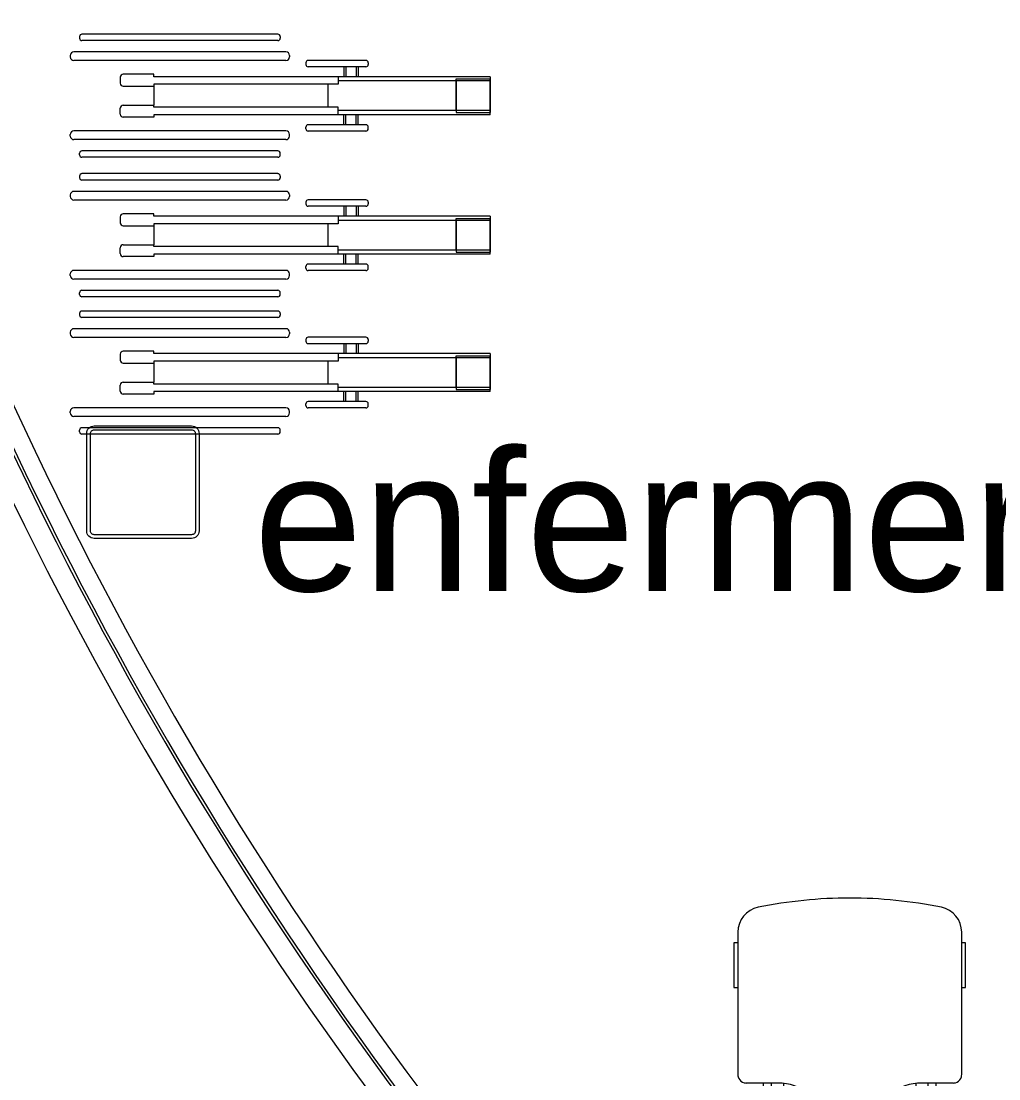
# Model space of a CAD drawing. Header units: millimetres. Extents: x 744843 to 745492, y 2520966 to 2521458.
# Drawn here: x 745337.073 to 745340.557, y 2521141.439 to 2521145.206 of the extents above; entities that cross this region are included whole.
import ezdxf

# ---------------------------------------------------------------- set-up
doc = ezdxf.new("R2010")
doc.units = ezdxf.units.MM
for name, color, linetype, lineweight in [('A-Columnas_Secun', 74, 'Continuous', 20), ('A_Muebles', 8, 'Continuous', 20), ('A_Muros', 30, 'Continuous', 20), ('A_Textos', 4, 'Continuous', 20), ('A_Ventanas', 4, 'Continuous', 20)]:
    doc.layers.add(name, color=color, linetype=linetype, lineweight=lineweight)
doc.layers.add('A_Muebles_fijos', color=8, linetype='Continuous')
doc.styles.add('escal 300', font='arial.ttf', dxfattribs={"height": 0.5})

# ---------------------------------------------------------------- blocks, each defined once
blk = doc.blocks.new('Camilla_a')
at = {"layer": 'A_Muebles'}
h = blk.add_hatch(dxfattribs=at)
h.set_pattern_fill('LINE', color=256, scale=0.01, style=0)
h.set_pattern_definition([(0, (13.868672, -1.099512), (0, 0.03175), [])])
edge = h.paths.add_edge_path()
edge.add_line((0.1124, -0.2188), (0.1124, 0.2188))
edge.add_arc((0.1224, 0.2188), 0.00995, 90, 180, ccw=False)
edge.add_line((0.1224, 0.2288), (0.3313, 0.2288))
edge.add_arc((0.3313, 0.2188), 0.00995, 0, 90, ccw=False)
edge.add_line((0.3412, 0.2188), (0.3412, -0.2188))
edge.add_arc((0.3313, -0.2188), 0.00995, -90, 0, ccw=False)
edge.add_line((0.3313, -0.2288), (0.1224, -0.2288))
edge.add_arc((0.1224, -0.2188), 0.00995, 180, 270, ccw=False)
for p, q in [((0.5523, 0.4989), (1.1094, 0.4989)), ((0.5424, 0.4392), (0.5424, 0.4889)), ((1.1193, 0.4889), (1.1193, 0.4392)), ((-0.0298, 0.4178), (-0.0099, 0.4178)), ((-0.0298, 0.4178), (-0.0099, 0.4178)), ((1.1094, 0.4292), (0.5523, 0.4292)), ((0.5705, 0.4292), (0.5705, 0.3989)), ((0.6083, 0.4292), (0.6083, 0.3989)), ((0.8291, 0.4292), (0.8291, 0.3989)), ((0.8669, 0.4292), (0.8669, 0.3989)), ((-0.0398, 0.2188), (-0.0398, 0.4079)), ((-0.0398, 0.3861), (-0.0398, 0.3696)), ((0, 0.4079), (0, 0.3715)), ((0.9137, 0.3989), (0.1219, 0.3989)), ((0.9236, -0.389), (0.9236, 0.389)), ((0.9515, 0.378), (0.9236, 0.378)), ((0.9515, -0.388), (0.9515, 0.388)), ((0.9624, 0.3989), (1.236, 0.3989)), ((1.2469, 0.388), (1.2469, 0.2503)), ((1.8119, 0.3989), (1.3046, 0.3989)), ((1.7742, 0.4128), (1.615, 0.4128)), ((1.615, 0.4128), (1.615, 0.3989)), ((1.7742, 0.3989), (1.7742, 0.4128)), ((0, 0.3715), (0, -0.3715)), ((0, 0.3715), (0.004, 0.3715)), ((0.0119, 0.3636), (0.0119, -0.3636)), ((1.2748, 0.2567), (1.2748, 0.3691)), ((1.2748, 0.3084), (1.2469, 0.3084)), ((0.0214, 0.2984), (0.0214, -0.2984)), ((1.2469, 0.2785), (1.2748, 0.2785)), ((0.1224, 0.2288), (0.3313, 0.2288)), ((1.2736, 0.2358), (1.2463, 0.2358)), ((-0.0398, -0.4079), (-0.0398, 0.2188)), ((0.0119, 0.2188), (0.0214, 0.2188)), ((0.1124, -0.2188), (0.1124, 0.2188)), ((0.3412, 0.2188), (0.3412, -0.2188)), ((0.0119, 0.1791), (0.0214, 0.1791)), ((0.0214, -0.1791), (0.0119, -0.1791)), ((0.0119, -0.2188), (0.0214, -0.2188)), ((0.3313, -0.2288), (0.1224, -0.2288)), ((1.2736, -0.2358), (1.2463, -0.2358)), ((1.2469, -0.2503), (1.2469, -0.388)), ((1.2748, -0.3691), (1.2748, -0.2567)), ((1.2748, -0.2785), (1.2469, -0.2785)), ((1.2469, -0.3084), (1.2748, -0.3084)), ((-0.0398, -0.3696), (-0.0398, -0.3861)), ((0.004, -0.3715), (0, -0.3715)), ((0, -0.3715), (0, -0.4079)), ((0.1219, -0.3989), (0.9137, -0.3989)), ((0.5705, -0.3989), (0.5705, -0.4292)), ((0.6083, -0.3989), (0.6083, -0.4292)), ((0.8291, -0.3989), (0.8291, -0.4292)), ((0.8669, -0.3989), (0.8669, -0.4292)), ((0.9236, -0.378), (0.9515, -0.378)), ((1.236, -0.3989), (0.9624, -0.3989)), ((1.3046, -0.3989), (1.8119, -0.3989)), ((1.615, -0.3989), (1.615, -0.4128)), ((1.615, -0.4128), (1.7742, -0.4128)), ((1.7742, -0.4128), (1.7742, -0.3989)), ((-0.0099, -0.4178), (-0.0298, -0.4178)), ((0.5424, -0.4889), (0.5424, -0.4392)), ((0.5523, -0.4292), (1.1094, -0.4292)), ((1.1193, -0.4392), (1.1193, -0.4889)), ((1.1094, -0.4989), (0.5523, -0.4989))]:
    blk.add_line(p, q, dxfattribs=at)
for centre, radius, start, end in [((0.5523, 0.4889), 0.00995, 90, 180), ((1.1094, 0.4889), 0.00995, 0, 90), ((-0.0298, 0.4079), 0.00995, 90, 180), ((-0.0099, 0.4079), 0.00995, 0, 90), ((0.5523, 0.4392), 0.00995, 180, 270), ((1.1094, 0.4392), 0.00995, 270, 0), ((0.1219, 0.2984), 0.1005, 90, 180), ((0.9137, 0.389), 0.00995, 0, 90), ((0.9624, 0.388), 0.0109, 90, 180), ((1.236, 0.388), 0.0109, 0, 90), ((1.3046, 0.3691), 0.0298, 117.8181, 165.1649), ((1.3046, 0.3691), 0.0298, 104.8351, 117.8181), ((1.3046, 0.3691), 0.0298, 90, 104.8351), ((1.8119, 0.3084), 0.0905, 11.462, 90), ((0.004, 0.3636), 0.00796, 0, 90), ((1.3046, 0.3691), 0.0298, 165.1649, 180), ((0.291, 0), 1.6424, 0, 11.462), ((0.1224, 0.2188), 0.00995, 90, 180), ((0.3313, 0.2188), 0.00995, 0, 90), ((1.0719, 0.2503), 0.1751, 322.6723, 0), ((1.0918, 0.2567), 0.183, 321.5483, 0), ((-0.0269, 0.199), 0.0209, 128.2466, 231.7534), ((1.4001, 0), 0.2377, 142.6723, 180), ((1.4151, 0), 0.2298, 141.5483, 180), ((1.4001, 0), 0.2377, 180, 217.3277), ((1.4151, 0), 0.2298, 180, 218.4517), ((0.291, 0), 1.6424, 348.538, 0), ((1.0719, -0.2503), 0.1751, 0, 37.3277), ((1.0918, -0.2567), 0.183, 0, 38.4517), ((-0.0269, -0.199), 0.0209, 128.2466, 231.7534), ((0.1224, -0.2188), 0.00995, 180, 270), ((0.3313, -0.2188), 0.00995, 270, 0), ((0.1219, -0.2984), 0.1005, 180, 270), ((1.8119, -0.3084), 0.0905, 270, 348.538), ((0.004, -0.3636), 0.00796, 270, 0), ((1.3046, -0.3691), 0.0298, 180, 194.8351), ((1.3046, -0.3691), 0.0298, 194.8351, 242.1819), ((-0.0298, -0.4079), 0.00995, 180, 270), ((-0.0099, -0.4079), 0.00995, 270, 0), ((0.9137, -0.389), 0.00995, 270, 0), ((0.9624, -0.388), 0.0109, 180, 270), ((1.236, -0.388), 0.0109, 270, 0), ((1.3046, -0.3691), 0.0298, 242.1819, 255.1649), ((1.3046, -0.3691), 0.0298, 255.1649, 270), ((0.5523, -0.4392), 0.00995, 90, 180), ((1.1094, -0.4392), 0.00995, 0, 90), ((0.5523, -0.4889), 0.00995, 180, 270), ((1.1094, -0.4889), 0.00995, 270, 0)]:
    blk.add_arc(centre, radius, start, end, dxfattribs=at)
blk = doc.blocks.new('Silla_Minus_ple')
at = {"layer": 'A_Muebles'}
for p, q in [((-0.0632, 1.4789), (-0.0632, 0.3235)), ((-0.0632, 1.4789), (0.0641, 1.4789)), ((0.0717, 1.4789), (-0.0555, 1.4789)), ((-0.0484, 1.4789), (-0.0484, 0.9374)), ((0.057, 1.4789), (0.057, 0.9374)), ((0.0717, 1.4789), (0.0717, 0.3235)), ((-0.1216, 1.0362), (-0.1216, 0.8311)), ((-0.1131, 1.0447), (-0.1073, 1.0447)), ((-0.0987, 1.0362), (-0.0987, 0.8311)), ((0.1073, 1.0362), (0.1073, 0.8311)), ((0.1216, 1.0447), (0.1158, 1.0447)), ((0.1302, 1.0362), (0.1302, 0.8311)), ((-0.0987, 1.0091), (-0.0632, 1.0091)), ((-0.0987, 1.0016), (-0.0632, 1.0016)), ((0.1073, 1.0091), (0.0717, 1.0091)), ((0.1073, 1.0016), (0.0717, 1.0016)), ((-0.0987, 0.9652), (-0.0632, 0.9652)), ((-0.0987, 0.9577), (-0.0632, 0.9577)), ((0.1073, 0.9652), (0.0717, 0.9652)), ((0.1073, 0.9577), (0.0717, 0.9577)), ((-0.0632, 0.9374), (-0.0365, 0.9374)), ((-0.0365, 0.9374), (-0.0365, 0.3311)), ((0.045, 0.9374), (0.045, 0.3311)), ((0.0717, 0.9374), (0.045, 0.9374)), ((-0.0365, 0.901), (0.045, 0.901)), ((-0.1131, 0.8225), (-0.1073, 0.8225)), ((0.1216, 0.8225), (0.1158, 0.8225)), ((-0.1392, 0.7644), (-0.1338, 0.7644)), ((0.1477, 0.7644), (0.1423, 0.7644)), ((-0.215, 0.723), (-0.215, 0.4719)), ((-0.2064, 0.7315), (-0.2006, 0.7315)), ((-0.192, 0.723), (-0.192, 0.411)), ((-0.152, 0.7516), (-0.152, 0.3481)), ((-0.1209, 0.7516), (-0.1209, 0.3336)), ((0.1295, 0.7516), (0.1295, 0.3336)), ((0.1606, 0.7516), (0.1606, 0.3481)), ((0.2006, 0.723), (0.2006, 0.411)), ((0.2149, 0.7315), (0.2091, 0.7315)), ((0.2235, 0.723), (0.2235, 0.4719)), ((-0.215, 0.4719), (-0.215, 0.0247)), ((0.2235, 0.4719), (0.2235, 0.0247)), ((-0.192, 0.411), (-0.192, 0.0247)), ((0.2006, 0.411), (0.2006, 0.0247)), ((-0.152, 0.3481), (-0.152, -0.004)), ((0.1606, 0.3481), (0.1606, -0.004)), ((-0.1209, 0.3336), (-0.1209, -0.004)), ((-0.0632, 0.3272), (-0.0632, 0.2812)), ((-0.0365, 0.3311), (-0.0365, 0.2812)), ((0.045, 0.3311), (0.045, 0.2812)), ((0.0717, 0.3272), (0.0717, 0.2812)), ((0.1295, 0.3336), (0.1295, -0.004)), ((-0.0632, 0.2812), (-0.0721, 0.2812)), ((-0.0721, 0.2812), (-0.0721, 0.1719)), ((-0.0365, 0.2812), (-0.0297, 0.2812)), ((-0.0297, 0.1719), (-0.0297, 0.2812)), ((-0.0297, 0.2812), (0.0382, 0.2812)), ((0.0382, 0.1719), (0.0382, 0.2812)), ((0.045, 0.2812), (0.0382, 0.2812)), ((0.0717, 0.2812), (0.0806, 0.2812)), ((0.0806, 0.2812), (0.0806, 0.1719)), ((-0.0614, 0.1612), (-0.0404, 0.1612)), ((0.0699, 0.1612), (0.0489, 0.1612)), ((-0.2064, 0.0161), (-0.2006, 0.0161)), ((0.2149, 0.0161), (0.2091, 0.0161)), ((-0.1392, -0.0168), (-0.1338, -0.0168)), ((0.1477, -0.0168), (0.1423, -0.0168))]:
    blk.add_line(p, q, dxfattribs=at)
for points in [[(-0.0555, 1.4789), (0.057, 1.4789), (0.057, 1.3577), (-0.0555, 1.3577)], [(0.0641, 1.4789), (-0.0484, 1.4789), (-0.0484, 1.3577), (0.0641, 1.3577)]]:
    blk.add_lwpolyline(points, close=True, dxfattribs=at)
for centre, radius, start, end in [((-0.1131, 1.0362), 0.00856, 90, 180), ((-0.1073, 1.0362), 0.00856, 0, 90), ((0.1158, 1.0362), 0.00856, 90, 180), ((0.1216, 1.0362), 0.00856, 0, 90), ((-0.1131, 0.8311), 0.00856, 180, 270), ((-0.1073, 0.8311), 0.00856, 270, 0), ((0.1158, 0.8311), 0.00856, 180, 270), ((0.1216, 0.8311), 0.00856, 270, 0), ((-0.1392, 0.7516), 0.0128, 90, 180), ((-0.1338, 0.7516), 0.0128, 0, 90), ((0.1423, 0.7516), 0.0128, 90, 180), ((0.1477, 0.7516), 0.0128, 0, 90), ((-0.2064, 0.723), 0.00856, 90, 180), ((-0.2006, 0.723), 0.00856, 0, 90), ((0.2091, 0.723), 0.00856, 90, 180), ((0.2149, 0.723), 0.00856, 0, 90), ((-0.0614, 0.1719), 0.0107, 180, 270), ((-0.0404, 0.1719), 0.0107, 270, 0), ((0.0489, 0.1719), 0.0107, 180, 270), ((0.0699, 0.1719), 0.0107, 270, 0), ((-0.2064, 0.0247), 0.00856, 180, 270), ((-0.2006, 0.0247), 0.00856, 270, 0), ((0.2091, 0.0247), 0.00856, 180, 270), ((0.2149, 0.0247), 0.00856, 270, 0), ((-0.1392, -0.004), 0.0128, 180, 270), ((-0.1338, -0.004), 0.0128, 270, 0), ((0.1423, -0.004), 0.0128, 180, 270), ((0.1477, -0.004), 0.0128, 270, 0)]:
    blk.add_arc(centre, radius, start, end, dxfattribs=at)

msp = doc.modelspace()

# ---------------------------------------------------------------- linework, layer by layer
at = {"layer": 'A-Columnas_Secun'}
msp.add_lwpolyline([(745337.3064, 2521143.7371), (745337.3064, 2521143.7371, -0.414214), (745337.3331, 2521143.7638), (745337.6802, 2521143.7638, -0.414214), (745337.7069, 2521143.7371), (745337.7069, 2521143.39, -0.414214), (745337.6802, 2521143.3633), (745337.3331, 2521143.3633, -0.414214), (745337.3064, 2521143.39), (745337.3064, 2521143.7371)], format="xyb", dxfattribs=at)
msp.add_lwpolyline([(745337.3198, 2521143.7371, -0.414214), (745337.3331, 2521143.7504), (745337.6802, 2521143.7504, -0.414214), (745337.6936, 2521143.7371), (745337.6936, 2521143.39, -0.414214), (745337.6802, 2521143.3767), (745337.3331, 2521143.3767, -0.414214), (745337.3198, 2521143.39)], format="xyb", close=True, dxfattribs=at)
at = {"layer": 'A_Muros'}
for radius, start, end in [(13.7472, 162.70315, 258.43469), (13.5972, 163.16775, 258.30532)]:
    msp.add_arc((745349.3968, 2521149.5246), radius, start, end, dxfattribs=at)
at = {"layer": 'A_Ventanas'}
for radius, start, end in [(13.6722, 162.84987, 258.38327), (13.6622, 162.88004, 258.36604)]:
    msp.add_arc((745349.3968, 2521149.5246), radius, start, end, dxfattribs=at)

# ---------------------------------------------------------------- block references
at = {"layer": 'A_Muebles_fijos'}
for name, p, rotation in [('Silla_Minus_ple', (745337.2648, 2521144.9442), 270), ('Silla_Minus_ple', (745337.2648, 2521144.4475), 270), ('Silla_Minus_ple', (745337.2648, 2521143.9583), 270), ('Camilla_a', (745340.0256, 2521140.149), 90)]:
    msp.add_blockref(name, p, dxfattribs=dict(at, rotation=rotation))

# ---------------------------------------------------------------- texts
at = {"layer": 'A_Textos', "ltscale": 0.1, "insert": (745339.5704, 2521143.1688, -0.0397), "char_height": 0.5, "width": 2.873594, "attachment_point": 8, "rotation": 360, "style": 'escal 300'}
msp.add_mtext('enfermeria', dxfattribs=at)

doc.saveas('drawing.dxf')
